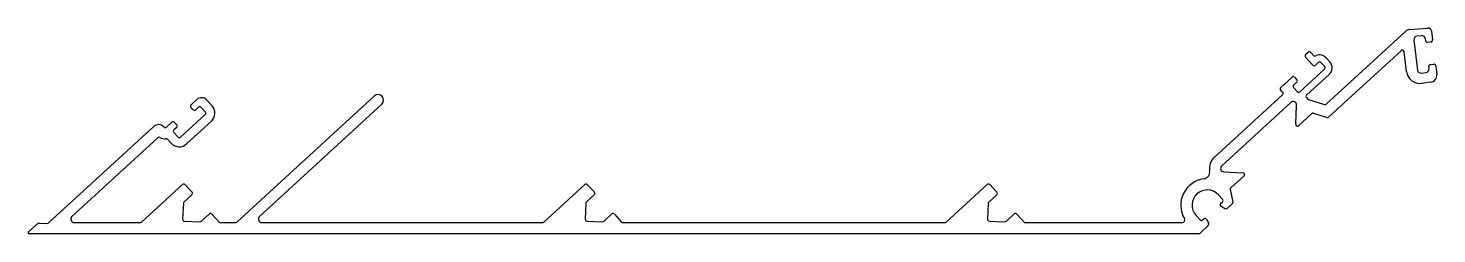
# Model space of a CAD drawing. Extents: x -80 to 121, y 1 to 30.
import ezdxf

# ---------------------------------------------------------------- set-up
doc = ezdxf.new("R2010")
doc.units = 0
doc.layers.add('1', color=4, linetype='CONTINUOUS')

msp = doc.modelspace()

# ---------------------------------------------------------------- linework, layer by layer
at = {"layer": '1', "color": 7}
for p, q in [((117.14, 30.19), (119.71, 30.39)), ((105.23, 19.55), (116.59, 29.96)), ((117.75, 28.69), (118.27, 24.42)), ((118.83, 29.32), (118.19, 29.24)), ((119.43, 28.59), (119.39, 28.89)), ((120.2, 28.43), (119.7, 28.37)), ((120.27, 29.95), (120.42, 28.71)), ((103.33, 25.13), (102.28, 26.27)), ((102.29, 26.62), (102.66, 26.96)), ((103.02, 26.94), (103.43, 26.49)), ((105.21, 26.18), (105.75, 25.59)), ((115.91, 27.17), (105.57, 17.69)), ((116.68, 24.22), (116.34, 27.03)), ((101.46, 21.31), (105, 24.56)), ((104.12, 25.52), (103.68, 25.11)), ((105.02, 24.91), (104.48, 25.5)), ((119.91, 24.62), (119.87, 24.92)), ((120.09, 25.19), (120.59, 25.25)), ((120.86, 25.04), (121.02, 23.8)), ((98.73, 21.93), (100.35, 23.42)), ((101.03, 22.68), (100.58, 22.27)), ((100.7, 23.4), (101.04, 23.03)), ((105.68, 23.82), (102.42, 20.84)), ((118.83, 23.98), (119.47, 24.06)), ((120.14, 22.68), (118.85, 22.52)), ((-56.83, 19.48), (-56.02, 20.22)), ((-54.61, 20.16), (-53.83, 19.31)), ((-50.31, 2.72), (-30.68, 20.7)), ((89.24, 11.95), (99, 20.89)), ((99.01, 21.25), (98.71, 21.58)), ((100.57, 21.92), (101.11, 21.33)), ((102.41, 20.48), (102.59, 20.28)), ((102.7, 20.21), (104.98, 19.49)), ((-56.51, 18.76), (-56.84, 19.13)), ((-55.75, 19.11), (-56.15, 18.74)), ((-54.79, 18.43), (-55.39, 19.1)), ((-29.6, 19.53), (-47.06, 3.53)), ((100.16, 19.79), (90.32, 10.77)), ((100.88, 16.68), (101, 19.4)), ((103.15, 18.19), (101.3, 16.49)), ((105.32, 17.64), (103.4, 18.24)), ((-77.16, 2.61), (-62.16, 16.36)), ((-60.72, 16.3), (-60.7, 16.27)), ((-60.35, 16.26), (-59.56, 16.98)), ((-58.88, 16.24), (-59.28, 15.87)), ((-59.2, 16.96), (-58.87, 16.59)), ((-58.34, 14.84), (-54.8, 18.08)), ((-53.92, 17.12), (-57.46, 13.88)), ((-61.58, 14.76), (-73.84, 3.53)), ((-59.65, 13.97), (-60.17, 14.54)), ((-59.3, 15.51), (-58.69, 14.85)), ((-63.92, 2.72), (-58.06, 8.1)), ((-57.71, 8.08), (-56.69, 6.98)), ((-6.47, 2.72), (-0.61, 8.1)), ((-0.26, 8.08), (0.76, 6.98)), ((50.98, 2.72), (56.84, 8.1)), ((57.2, 8.08), (58.21, 6.98)), ((90.63, 9.9), (93.35, 9.78)), ((93.5, 9.35), (91.61, 7.61)), ((-56.71, 6.62), (-57.85, 5.58)), ((0.74, 6.62), (-0.4, 5.58)), ((58.19, 6.62), (57.06, 5.58)), ((90.44, 5.99), (89.86, 6.62)), ((91.54, 7.37), (91.92, 5.63)), ((-57.93, 5.41), (-58.03, 3.14)), ((-0.48, 5.41), (-0.58, 3.14)), ((56.98, 5.41), (56.88, 3.14)), ((90.16, 5.39), (90.43, 5.63)), ((90.77, 4.64), (90.2, 4.99)), ((91.85, 5.39), (91.07, 4.67)), ((-80.04, 1.32), (-78.71, 2.53)), ((-78.53, 2.6), (-77.34, 2.55)), ((-73.52, 2.66), (-64.1, 2.66)), ((-57.79, 2.88), (-55.63, 2.79)), ((-55.27, 2.92), (-54.21, 3.9)), ((-53.86, 3.88), (-52.81, 2.74)), ((-52.64, 2.66), (-50.49, 2.66)), ((-46.75, 2.66), (-6.63, 2.66)), ((-0.34, 2.88), (1.82, 2.79)), ((2.18, 2.92), (3.24, 3.9)), ((3.6, 3.88), (4.64, 2.74)), ((4.81, 2.66), (50.8, 2.66)), ((57.12, 2.88), (59.27, 2.79)), ((59.63, 2.92), (60.7, 3.9)), ((61.05, 3.88), (62.09, 2.74)), ((62.27, 2.66), (84.68, 2.66)), ((86.65, 3.68), (87.23, 3.04)), ((88.39, 2.22), (87.17, 1.1)), ((87.58, 3.03), (87.76, 3.19)), ((88.16, 3.11), (88.45, 2.52)), ((87.1, 1.06), (-79.94, 1.06))]:
    msp.add_line(p, q, dxfattribs=at)
for centre, radius, start, end in [((117.26, 29.12), 1.07, 96.092, 128.7571), ((119.77, 29.89), 0.5, 6.9381, 96.9381), ((118.25, 28.75), 0.5, 96.9381, 186.9381), ((118.89, 28.83), 0.5, 6.9381, 96.9381), ((119.67, 28.62), 0.25, 186.9381, 276.9381), ((120.17, 28.68), 0.25, 276.9381, 6.9381), ((102.46, 26.44), 0.25, 132.5, 222.5), ((102.83, 26.77), 0.25, 42.5, 132.5), ((103.62, 26.66), 0.25, 222.5, 312.5), ((104.29, 25.33), 1.25, 42.5, 113.8371), ((116.09, 27), 0.25, 6.9381, 136.9381), ((103.51, 25.29), 0.25, 222.5, 312.5), ((104.29, 25.33), 0.25, 42.5, 132.5), ((104.83, 24.74), 0.25, 312.5, 42.5), ((104.83, 24.74), 1.25, 312.5, 42.5001), ((118.62, 24.46), 1.95, 186.9381, 276.9381), ((118.77, 24.48), 0.5, 186.9381, 276.9381), ((119.41, 24.56), 0.5, 276.9381, 6.9381), ((120.12, 24.95), 0.25, 96.9381, 186.9381), ((120.62, 25.01), 0.25, 6.9381, 96.9381), ((100.52, 23.23), 0.25, 42.5, 132.5), ((100.75, 22.09), 0.25, 132.5, 222.5), ((100.86, 22.86), 0.25, 312.5, 42.5), ((120.02, 23.67), 1, 276.9381, 6.9381), ((-55.34, 19.48), 1, 42.5, 132.5), ((-30.14, 20.12), 0.8, 312.5, 132.5), ((98.9, 21.74), 0.25, 132.5, 222.5), ((98.83, 21.08), 0.25, 312.5, 42.5), ((101.29, 21.5), 0.25, 222.5, 312.5), ((102.59, 20.65), 0.25, 132.4999, 222.5), ((102.78, 20.45), 0.25, 222.5, 252.5), ((-56.66, 19.29), 0.25, 132.5, 222.5), ((-56.32, 18.93), 0.25, 222.5, 312.5), ((-55.58, 18.93), 0.25, 42.5, 132.5), ((-54.97, 18.26), 0.25, 312.5, 42.5), ((-54.97, 18.26), 1.55, 312.5, 42.5001), ((100.5, 19.42), 0.5, 357.5, 132.5), ((103.32, 18.01), 0.25, 72.5, 132.5), ((105.06, 19.73), 0.25, 252.5, 312.5), ((105.23, 19.55), 0.0000391, 52.4985, 132.5), ((-61.47, 15.61), 1.02, 42.5, 132.5), ((-60.51, 16.44), 0.25, 222.5, 312.5), ((-59.39, 16.79), 0.25, 42.5, 132.5), ((-59.05, 16.43), 0.25, 312.5, 42.5), ((101.13, 16.67), 0.25, 177.5, 312.5), ((105.4, 17.87), 0.25, 252.5, 312.5), ((-61.41, 14.57), 0.254, 64.4126, 132.5), ((-60.51, 16.44), 1.82, 244.4126, 274.2433), ((-60.36, 14.37), 0.254, 42.5, 94.2433), ((-59.11, 15.69), 0.254, 132.5, 222.5), ((-58.51, 15.02), 0.25, 222.5, 312.5), ((-58.51, 15.02), 1.55, 222.4999, 312.5), ((90.65, 10.4), 2.1, 132.5, 189.52), ((90.65, 10.4), 0.5, 132.5, 267.5), ((-57.89, 7.91), 0.25, 42.5144, 132.5), ((-0.44, 7.91), 0.25, 42.5144, 132.5), ((57.01, 7.91), 0.25, 42.5144, 132.5), ((88.25, 5.15), 3.78, 97.8694, 210.6582), ((87.6, 9.89), 1, 277.8694, 9.52), ((93.33, 9.53), 0.25, 312.5, 87.5), ((-56.88, 6.81), 0.25, 312.5, 42.5144), ((0.57, 6.81), 0.25, 312.5, 42.5144), ((58.03, 6.81), 0.25, 312.5, 42.5144), ((88.25, 5.15), 2.18, 42.5, 222.5), ((91.78, 7.43), 0.25, 132.5, 192.5), ((-57.68, 5.39), 0.25, 132.5, 177.5), ((-0.23, 5.39), 0.25, 132.5, 177.5), ((57.22, 5.39), 0.25, 132.5, 177.5), ((90.33, 5.2), 0.254, 132.5, 238.6443), ((90.26, 5.82), 0.25, 312.5, 42.5), ((90.9, 4.86), 0.25, 238.6443, 312.5), ((91.68, 5.57), 0.25, 312.5, 12.5), ((-78.54, 2.35), 0.25, 87.5, 132.5), ((-77.33, 2.8), 0.25, 267.5, 312.5), ((-73.5, 3.16), 0.5, 132.5, 267.5), ((-64.09, 2.91), 0.25, 267.5, 312.5), ((-57.78, 3.13), 0.25, 177.5, 267.5), ((-55.61, 3.29), 0.5, 267.5, 312.5), ((-54.04, 3.71), 0.25, 42.5144, 132.5), ((-52.63, 2.91), 0.25, 222.5144, 267.5), ((-50.47, 2.91), 0.25, 267.5, 312.5), ((-46.72, 3.16), 0.5, 132.5, 267.5), ((-6.64, 2.91), 0.25, 272.5, 312.5), ((-0.33, 3.13), 0.25, 177.5, 267.5), ((1.84, 3.29), 0.5, 267.5, 312.5), ((3.41, 3.71), 0.25, 42.5144, 132.5), ((4.83, 2.91), 0.25, 222.5144, 267.5), ((50.81, 2.91), 0.25, 267.5, 312.5), ((57.13, 3.13), 0.25, 177.5, 267.5), ((59.29, 3.29), 0.5, 267.5, 312.5), ((60.86, 3.71), 0.25, 42.5144, 132.5), ((62.28, 2.91), 0.25, 222.5144, 267.5), ((84.63, 3.06), 0.406, 277.8399, 23.7837), ((87.41, 3.21), 0.25, 222.5, 312.5), ((87.93, 3), 0.254, 26.3557, 132.5), ((88.22, 2.41), 0.254, 312.5, 26.3557), ((-79.93, 1.21), 0.15, 132.5, 267.5), ((87, 1.29), 0.25, 293.8033, 312.5)]:
    msp.add_arc(centre, radius, start, end, dxfattribs=at)

doc.saveas('drawing.dxf')
